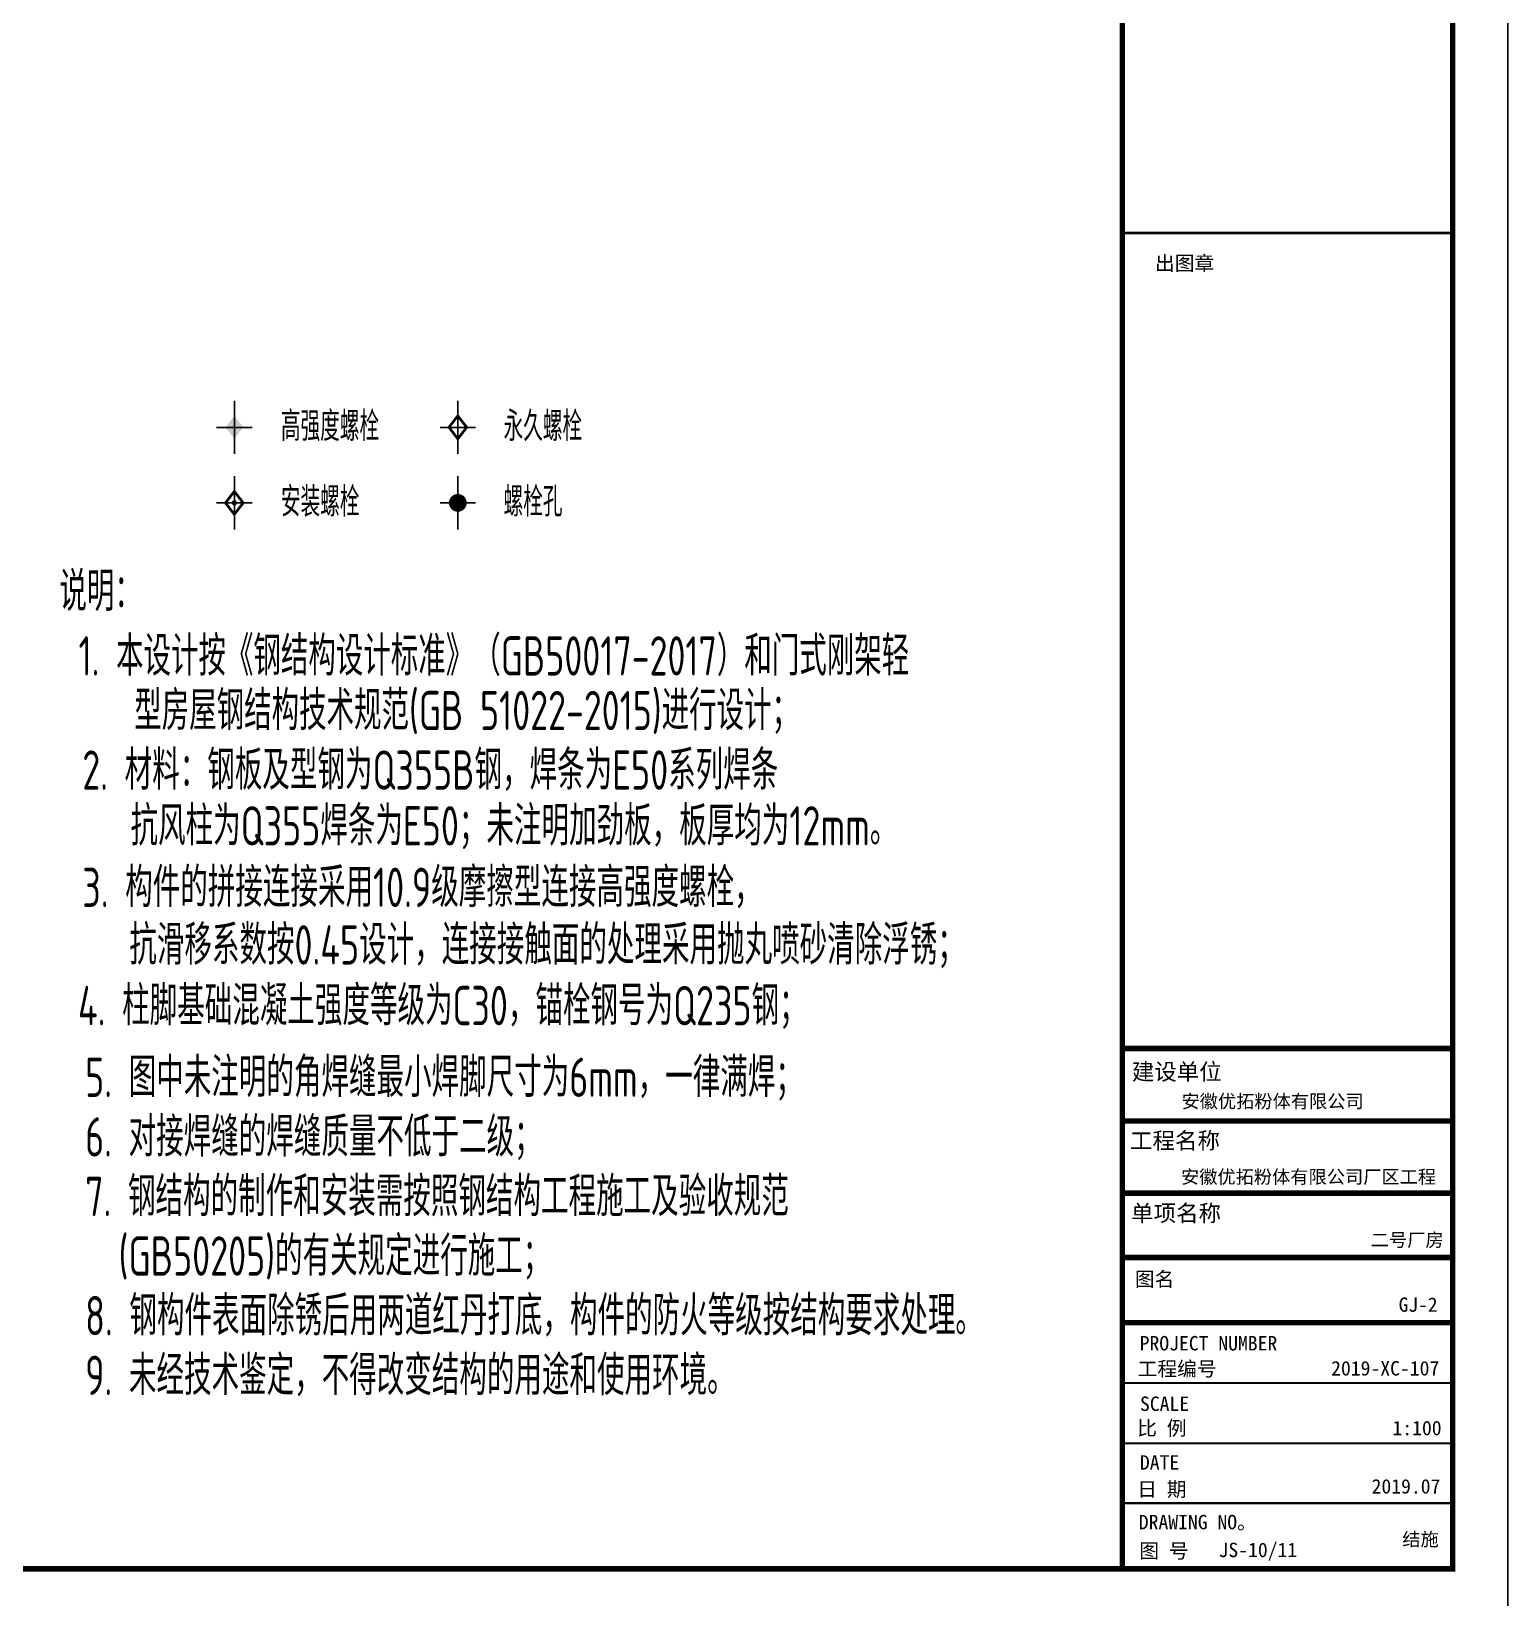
# Model space of a CAD drawing. Extents: x -17471 to 313636, y -71590 to 757901.
# Drawn here: x 244779 to 271636, y 627386 to 655884 of the extents above; entities that cross this region are included whole.
import ezdxf

# ---------------------------------------------------------------- set-up
doc = ezdxf.new("R2010")
doc.units = 0
doc.header["$LTSCALE"] = 1000
doc.header["$MEASUREMENT"] = 0
for name, color, linetype in [('10', 7, 'Continuous'), ('130', 253, 'Continuous'), ('PUB_TAB', 7, 'Continuous'), ('PUB_TEXT', 7, 'Continuous'), ('PUB_TITLE', 4, 'Continuous'), ('图框', 7, 'Continuous')]:
    doc.layers.add(name, color=color, linetype=linetype)
doc.styles.add('HZ', font='rs.shx', dxfattribs={"width": 0.8, "bigfont": 'hztxt.shx'})
doc.styles.add('TSSD_Rein-h', font='Tssdeng.shx', dxfattribs={"width": 0.7, "bigfont": 'hztxt.shx'})
doc.styles.add('宋体', font='')
doc.styles.add('黑体', font='simhei.ttf', dxfattribs={"width": 0.6, "height": 4.3})
doc.styles.get('宋体').set_extended_font_data('SimSun')

# ---------------------------------------------------------------- blocks, each defined once
blk = doc.blocks.new('结构图签1')
at = {"layer": '图框', "color": 4, "const_width": 98.6}
blk.add_lwpolyline([(333761, 58400), (339771, 58400), (339771, 1000), (333761, 1000)], close=True, dxfattribs=at)
at = {"layer": '图框', "color": 0, "const_width": 50}
blk.add_lwpolyline([(333761, 25302), (339771, 25302)], dxfattribs=at)
at = {"layer": '图框', "color": 4}
for points, const_width in [([(333761, 10466), (339749, 10466)], 99.6), ([(333761, 9149), (339751, 9149)], 99.6), ([(333761, 7835), (339771, 7835)], 99.6), ([(333761, 6664), (339771, 6664)], 99.6), ([(333761, 5480), (339771, 5480)], 99.6), ([(333761, 4381), (339771, 4381)], 40.3), ([(333761, 3284), (339771, 3284)], 40.3), ([(333761, 2195), (339771, 2195)], 40.3)]:
    blk.add_lwpolyline(points, dxfattribs=dict(at, const_width=const_width))
at = {"layer": 'PUB_TAB', "lineweight": -3, "style": '宋体', "width": 1.000001}
for s, height, p in [('安徽优拓粉体有限公司', 243, (334837, 9385)), ('安徽优拓粉体有限公司厂区工程', 243.02, (334828, 8011)), ('二号厂房', 243, (338280, 6862)), ('结施', 243, (338853, 1416))]:
    blk.add_text(s, height=height, dxfattribs=at).set_placement(p)
at = {"layer": '图框', "color": 4}
for s, height, style, p in [('出图章', 262.9, '黑体', (334357, 24622)), ('建设单位', 300, '黑体', (333933, 9894)), ('工程名称', 300, '黑体', (333900, 8642)), ('单项名称', 300, '黑体', (333920, 7321)), ('图名', 262.9, '黑体', (333989, 6139)), ('工程编号', 262.9, '黑体', (334041, 4508)), ('2019-XC-107', 262.94, '宋体', (337559, 4517)), ('SCALE', 262.9, '黑体', (334082, 3872)), ('比 例', 262.9, '黑体', (334032, 3429)), ('1:100', 262.9, '宋体', (338675, 3430)), ('DATE', 262.9, '黑体', (334081, 2804)), ('日 期', 262.9, '黑体', (334032, 2317)), ('2019.07', 262.9, '宋体', (338295, 2369)), ('DRAWING NO。', 262.94, '黑体', (334060, 1719)), ('图 号', 262.9, '黑体', (334069, 1194))]:
    blk.add_text(s, height=height, dxfattribs=dict(at, style=style)).set_placement(p)
at = {"layer": '图框', "color": 0, "style": '黑体'}
blk.add_text('PROJECT NUMBER', height=262.94, dxfattribs=at).set_placement((334076, 4973))

msp = doc.modelspace()

# ---------------------------------------------------------------- linework, layer by layer
at = {"layer": '10', "color": 253}
for p, q in [((248472.2, 649163), (248472.2, 648194.8)), ((252537.7, 649163), (252537.7, 648194.8)), ((248795, 648678.9), (248149.5, 648678.9)), ((252860.5, 648678.9), (252215, 648678.9)), ((248472.2, 647788.6), (248472.2, 646820.4)), ((252537.7, 647788.6), (252537.7, 646820.4)), ((248795, 647304.5), (248149.5, 647304.5)), ((252860.5, 647304.5), (252215, 647304.5))]:
    msp.add_line(p, q, dxfattribs=at)
at = {"layer": '10', "color": 1, "const_width": 48.4}
for points in [[(252537.7, 648888.7), (252376.4, 648678.9), (252537.7, 648469.2), (252699.1, 648678.9), (252537.7, 648888.7)], [(248472.2, 647514.3), (248310.9, 647304.5), (248472.2, 647094.7), (248633.6, 647304.5), (248472.2, 647514.3)]]:
    msp.add_lwpolyline(points, dxfattribs=at)
at = {"layer": '10'}
for points, const_width in [([(248496.4, 647304.5, 1), (248448, 647304.5, 1), (248496.4, 647304.5, 1)], 48.4), ([(252618.4, 647304.5, 1), (252457, 647304.5, 1), (252618.4, 647304.5, 1)], 161.4)]:
    msp.add_lwpolyline(points, format="xyb", close=True, dxfattribs=dict(at, const_width=const_width))
msp.add_solid([(248472.2, 648888.7), (248310.9, 648678.9), (248633.6, 648678.9), (248472.2, 648469.2)], dxfattribs=at)
at = {"layer": 'PUB_TITLE'}
msp.add_lwpolyline([(187535.9, 626910.7), (271635.9, 626910.7), (271635.9, 686310.7), (187535.9, 686310.7)], close=True, dxfattribs=at)
at = {"layer": 'PUB_TITLE', "const_width": 100}
msp.add_lwpolyline([(190035.9, 627910.7), (270635.9, 627910.7), (270635.9, 685310.7), (190035.9, 685310.7)], close=True, dxfattribs=at)

# ---------------------------------------------------------------- block references
msp.add_blockref('结构图签1', (-69134.7, 626910.7))

# ---------------------------------------------------------------- texts
at = {"style": 'TSSD_Rein-h', "width": 0.7}
for s, height, p in [('说明：', 715.56, (245288.7, 645337.8)), ('1. 本设计按《钢结构设计标准》（GB50017-2017）和门式刚架轻', 714, (245637.9, 644163.3)), ('  型房屋钢结构技术规范(GB 51022-2015)进行设计；', 714, (246044.4, 643169.5)), ('2. 材料：钢板及型钢为Q355B钢，焊条为E50系列焊条', 715.556, (245706.1, 642085.3)), ('抗风柱为Q355焊条为E50；未注明加劲板，板厚均为12mm。', 715.556, (246584, 641070.9)), ('3. 构件的拼接连接采用10.9级摩擦型连接高强度螺栓，', 715.556, (245706.1, 639951.8)), ('抗滑移系数按0.45设计，连接接触面的处理采用抛丸喷砂清除浮锈；', 715.556, (246561.9, 638904.3)), ('4. 柱脚基础混凝土强度等级为C30，锚栓钢号为Q235钢；', 715.556, (245627.3, 637800.1)), ('5. 图中未注明的角焊缝最小焊脚尺寸为6mm，一律满焊；', 715.556, (245758.3, 636496.2)), ('6. 对接焊缝的焊缝质量不低于二级；', 715.556, (245758.3, 635412)), ('7. 钢结构的制作和安装需按照钢结构工程施工及验收规范', 715.556, (245758.3, 634327.9)), ('  (GB50205)的有关规定进行施工；', 715.556, (245758.3, 633243.7)), ('8. 钢构件表面除锈后用两道红丹打底，构件的防火等级按结构要求处理。', 715.556, (245758.3, 632159.5)), ('9. 未经技术鉴定，不得改变结构的用途和使用环境。', 715.556, (245758.3, 631073.4))]:
    msp.add_text(s, height=height, dxfattribs=at).set_placement(p)
at = {"layer": '130', "style": 'HZ', "width": 0.664198}
for s, p in [('高强度螺栓', (249319.1, 648430.1)), ('永久螺栓', (253369.8, 648430.1)), ('安装螺栓', (249319.1, 647055.6)), ('螺栓孔', (253369.8, 647055.6))]:
    msp.add_text(s, height=537.89, dxfattribs=at).set_placement(p)
at = {"layer": 'PUB_TEXT', "color": 6, "style": '宋体'}
msp.add_text('GJ-2', height=259.68, dxfattribs=at).set_placement((269653.1, 632587.7))
at = {"layer": '图框', "color": 3, "style": '宋体'}
msp.add_text('JS-10/11', height=262.94, dxfattribs=at).set_placement((266376.5, 628123))

doc.saveas('drawing.dxf')
